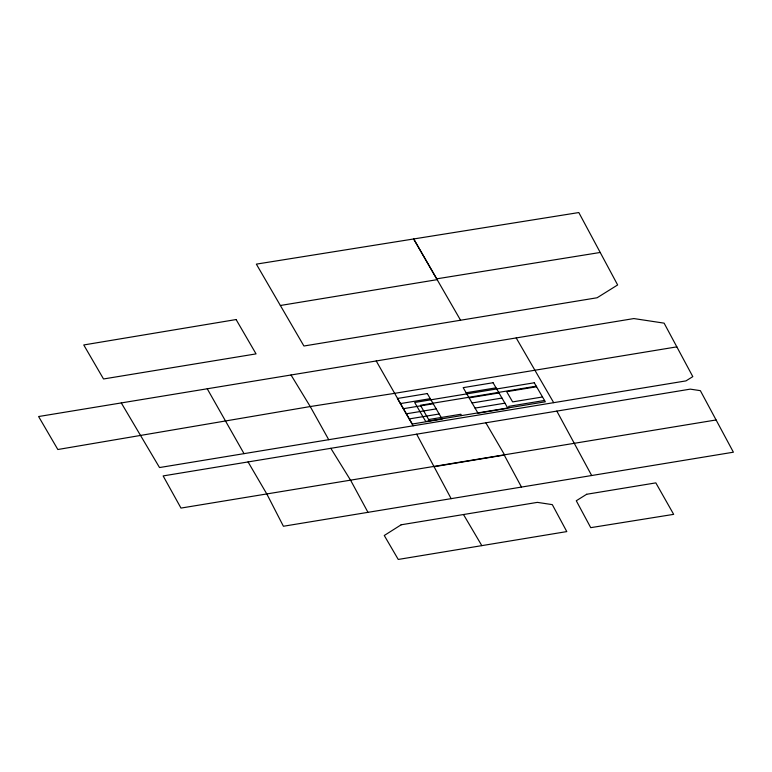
<?xml version="1.0" encoding="UTF-8"?>
<svg xmlns="http://www.w3.org/2000/svg" width="772" height="772" viewBox="0 0 772 772"><rect width="100%" height="100%" fill="white"/><g stroke="black" fill="none" stroke-linecap="round" stroke-linejoin="round"><path stroke-width="1.16" d="M434.057 466.722L504.241 455.075L521.496 487.093M280.361 305.49L303.917 346.01L597.113 297.76L617.639 284.955L578.817 212.551L256.352 264.13L280.361 305.49L437.174 279.657L413.676 238.963L460.566 320.235M676.851 346.86L394.444 393.373L310.238 406.545L57.842 449.516L38.6 416.533L633.87 318.566L664.113 323.15L692.802 376.62L685.97 380.895L159.524 467.552L121.281 402.916M400.378 403.592L430.265 398.67M466.143 392.765L496.029 387.833M536.25 386.183L420.422 405.271L429.425 420.885M403.341 408.697L433.237 403.775M469.106 397.87L499.002 392.948M536.588 386.762L506.693 391.684L512.627 401.903L542.523 396.982M406.313 413.811L436.209 408.89M472.078 402.974L501.964 398.053M409.276 418.916L439.171 413.995M475.041 408.089L504.936 403.167M428.653 419.543L460.836 414.246L461.608 415.587M544.549 400.456L508.661 406.371L509.433 407.712M716.098 419.958L180.976 508.082L163.133 475.919L690.264 389.136L700.358 390.661L733.4 452.199L283.411 526.253L266.958 494.244L248.063 461.926M436.682 278.846L600.22 252.463M330.821 448.31L350.768 480.541L367.974 512.338M291.025 374.999L310.238 406.545L328.727 439.702M463.499 514.538L481.825 545.64M485.839 422.786L504.647 455.017M553.688 402.666L516.198 337.933M413.145 425.806L376.225 360.968M207.243 388.789L244.029 453.647M556.834 411.1L591.68 475.523M416.668 434.173L451.147 498.664M401.16 524.786L384.263 535.498L398.246 559.449L566.793 531.59L552.308 504.637L537.389 502.369L401.16 524.786M586.662 494.273L576.279 500.758L590.734 527.662L673.667 514.355L655.833 482.876L586.662 494.273M236.107 319.55L83.752 344.959L103.525 378.975L256.053 353.885L236.107 319.55M427.302 393.566L397.406 398.487L412.248 424.031L442.144 419.109L427.302 393.566M493.067 382.729L463.171 387.65L478.013 413.194L507.899 408.272L493.067 382.729M534.272 382.777L414.67 402.473L425.719 421.493L545.322 401.797L534.272 382.777"/></g></svg>
